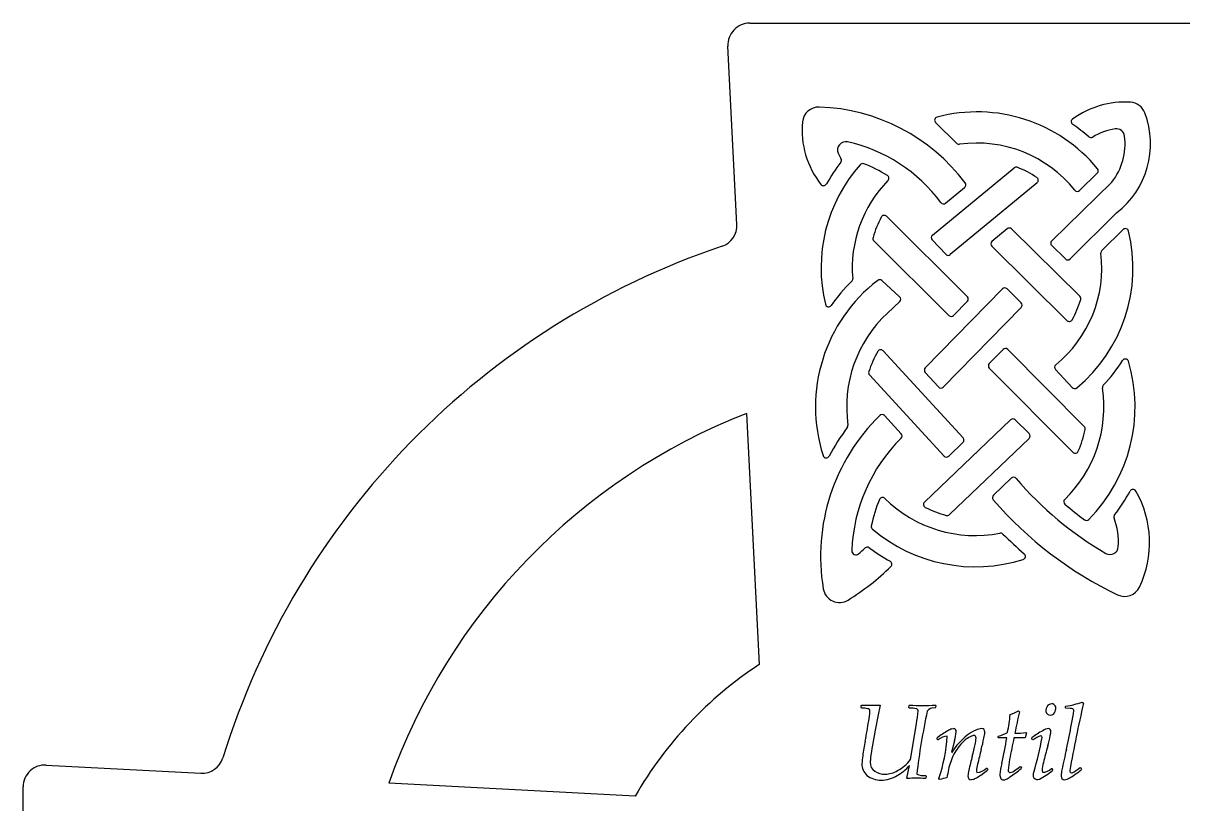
# Model space of a CAD drawing. Extents: x 0 to 17.1, y 0 to 31.1.
# Drawn here: x 0 to 10.59, y 23.98 to 31.11 of the extents above; entities that cross this region are included whole.
import ezdxf

# ---------------------------------------------------------------- set-up
doc = ezdxf.new("R2010")
doc.units = 0
doc.layers.add('WHITE', color=7, linetype='CONTINUOUS')
doc.layers.add('YELLOW', color=2, linetype='CONTINUOUS')

msp = doc.modelspace()

# ---------------------------------------------------------------- linework, layer by layer
at = {"layer": 'WHITE', "linetype": 'CONTINUOUS'}
for p, q in [((6.636675, 31.107664), (10.715741, 31.107664)), ((6.51967, 29.270218), (6.436933, 30.897508)), ((8.334649, 30.199294), (8.528934, 30.009459)), ((8.306228, 29.171318), (9.051019, 29.786707)), ((9.650213, 29.578785), (9.811957, 29.736598)), ((8.42586, 29.464743), (8.599534, 29.608243)), ((9.262148, 29.649828), (8.468259, 28.993871)), ((9.943777, 29.655644), (9.395267, 29.120465)), ((8.624638, 28.609337), (7.886445, 29.343654)), ((9.562489, 28.954117), (9.988601, 29.375616)), ((8.989169, 29.229699), (8.849691, 29.114454)), ((9.652334, 28.613033), (9.029352, 29.227923)), ((10.047693, 29.223081), (9.853992, 29.031477)), ((7.77065, 29.12032), (8.456551, 28.43802)), ((8.427332, 28.996407), (8.303519, 29.1276)), ((8.847726, 29.069976), (9.535046, 28.391584)), ((9.395144, 29.077641), (9.520317, 28.954094)), ((7.844909, 28.757001), (8.006388, 28.609051)), ((8.240462, 27.958751), (8.944911, 28.680041)), ((8.987401, 28.680477), (9.115786, 28.554313)), ((8.00663, 28.565036), (7.894049, 28.459588)), ((9.116221, 28.511954), (8.405358, 27.784097)), ((8.499171, 28.438327), (8.624943, 28.567106)), ((7.854817, 28.114789), (8.586101, 27.318989)), ((8.825115, 27.999206), (8.950896, 28.127994)), ((8.993633, 28.128184), (9.693012, 27.424739)), ((8.411744, 27.154029), (7.730844, 27.894999)), ((8.361806, 27.784759), (8.239834, 27.917491)), ((9.58966, 27.188291), (8.825303, 27.957094)), ((9.429877, 27.944662), (9.583191, 27.779439)), ((6.607442, 27.54388), (6.724103, 25.24936)), ((7.868277, 27.523755), (8.020605, 27.357988)), ((9.020314, 27.485673), (8.232986, 26.733514)), ((9.190025, 27.358499), (9.06216, 27.485284)), ((8.584734, 27.276998), (8.454557, 27.152636)), ((8.461119, 26.61954), (9.189625, 27.315504)), ((8.863292, 26.7963), (9.026232, 26.951961)), ((0.210593, 24.331678), (1.622298, 24.256803)), ((5.589812, 24.046371), (3.33926, 24.165737)), ((0, 20.060319), (0, 24.131958))]:
    msp.add_line(p, q, dxfattribs=at)
for centre, radius, start, end in [((6.636675, 30.907664), 0.2, 90, 182.910601), ((7.267904, 30.19188), 0.15, 88.192808, 174.53909), ((7.217984, 28.609729), 1.732937, 36.864753, 88.192808), ((8.71326, 28.872413), 1.424965, 39.412269, 104.855566), ((10.063246, 29.573942), 0.812856, 86.299765, 125.945955), ((10.106024, 30.235416), 0.15, 20.707616, 86.299765), ((7.912055, 30.130298), 0.797088, 174.53909, 218.433364), ((8.355615, 30.220751), 0.03, 104.855566, 225.663805), ((9.603693, 30.207719), 0.03, 125.945955, 236.303154), ((9.50007, 30.006353), 0.797804, -52.240787, 20.707615), ((8.71326, 28.872413), 1.574965, 49.547546, 56.303152), ((10.063246, 29.573942), 0.5745, 98.802304, 120.703776), ((9.98681, 30.067559), 0.075, 7.167204, 98.802305), ((7.513685, 29.950445), 0.075, 77.562274, 204.297925), ((7.217984, 28.609729), 1.447937, 36.453217, 77.562275), ((8.5499, 30.030917), 0.03, -134.336196, -81.973644), ((8.71326, 28.872413), 1.139965, 38.470232, 98.026356), ((9.754588, 30.093702), 0.03, -130.452454, -59.296224), ((9.50007, 30.006353), 0.565573, -38.323063, 7.167203), ((7.912055, 30.130298), 0.512088, -155.702076, -149.555274), ((8.71326, 28.872413), 1.424965, 138.574384, 193.496312), ((8.71326, 28.872413), 1.574965, 142.222068, 150.87919), ((7.444711, 29.855619), 0.03, -37.777931, 30.444726), ((7.667295, 29.795388), 0.03, 69.245563, 138.574384), ((7.217984, 28.609729), 1.297937, 58.609078, 69.245564), ((9.070128, 29.76358), 0.03, 68.176394, 129.565489), ((8.71326, 28.872413), 0.989965, 56.504409, 68.176395), ((9.791007, 29.758071), 0.03, -45.704802, 39.412269), ((8.71326, 28.872413), 1.139965, 135.525341, 184.943257), ((7.87842, 29.692083), 0.03, -44.474658, 58.609077), ((9.243039, 29.672955), 0.03, -50.434509, 56.504408), ((7.31117, 29.653474), 0.03, -141.566635, -29.12081), ((8.580426, 29.63137), 0.03, -50.434511, 36.864753), ((9.629263, 29.600258), 0.03, -141.529768, -45.704802), ((8.406751, 29.48787), 0.03, -143.546784, -50.434511), ((7.865288, 29.322385), 0.03, 45.150785, 152.047594), ((6.319928, 29.260063), 0.2, -71.365196, 2.910602), ((8.71326, 28.872413), 0.989965, 152.047594, 163.715809), ((9.008278, 29.206572), 0.03, 45.374523, 129.565489), ((7.791807, 29.141589), 0.03, 163.715809, 225.150786), ((8.325337, 29.148191), 0.03, 129.565491, 223.342326), ((8.71326, 28.872413), 1.424965, -50.253916, 13.655982), ((10.068791, 29.201753), 0.03, 13.655981, 134.688174), ((8.676248, 22.272443), 7.174217, 108.634804, 162.771826), ((8.8688, 29.091327), 0.03, 129.565489, 225.374526), ((9.416218, 29.098993), 0.03, 134.295198, 225.374524), ((9.875089, 29.010149), 0.03, 134.688175, 186.760883), ((8.44915, 29.016998), 0.03, -136.657673, -50.434509), ((8.71326, 28.872413), 1.139965, -50.853334, 6.760883), ((9.541392, 28.975445), 0.03, -134.625476, -45.311827), ((8.69708, 27.602237), 1.459695, 127.605826, 197.731678), ((8.69708, 27.602237), 1.609695, 134.507592, 144.823865), ((7.547647, 28.771598), 0.03, -45.492408, 4.943256), ((7.824643, 28.734881), 0.03, 47.5035, 127.605826), ((7.986122, 28.586932), 0.03, -46.873751, 47.5035), ((8.603481, 28.588068), 0.03, -44.323266, 45.150785), ((8.966373, 28.65908), 0.03, 45.49996, 135.676737), ((9.631259, 28.591682), 0.03, -17.004038, 45.374524), ((7.356818, 28.546852), 0.03, -166.503689, -35.176136), ((9.094759, 28.532915), 0.03, -44.323264, 45.49996), ((8.71326, 28.872413), 0.989965, -28.596664, -17.004037), ((8.69708, 27.602237), 1.174695, 133.126249, 188.118817), ((8.477708, 28.459288), 0.03, -134.849215, -44.323264), ((9.55612, 28.412935), 0.03, -134.625477, -28.596664), ((8.69708, 27.602237), 1.024695, 150.338314, 161.655473), ((7.832727, 28.09449), 0.03, 42.580845, 150.338314), ((8.972358, 28.107033), 0.03, 44.833893, 135.676736), ((8.846577, 27.978245), 0.03, 135.676737, 224.833893), ((9.451868, 27.965068), 0.03, 129.146665, 222.858948), ((8.69708, 27.602237), 1.459695, -44.735498, 16.596483), ((8.71326, 28.872413), 1.574965, -42.916285, -32.477389), ((10.067214, 28.010601), 0.03, 16.596482, 147.52261), ((7.752934, 27.915298), 0.03, 161.655473, 222.580845), ((8.261924, 27.93779), 0.03, 135.676737, 222.580845), ((8.383895, 27.805058), 0.03, -137.419155, -44.323263), ((8.69708, 27.602237), 1.174695, -45.916353, 8.463622), ((9.605182, 27.799845), 0.03, -137.141049, -50.253917), ((9.888655, 27.779546), 0.03, 137.083715, 188.463622), ((8.676248, 22.272443), 5.662862, 111.427807, 160.467879), ((9.085229, 26.23761), 1.801324, 134.386907, 189.456669), ((7.504459, 27.432103), 0.03, -37.076148, 8.118817), ((7.846187, 27.503456), 0.03, 42.580845, 134.386907), ((9.041037, 27.463981), 0.03, 45.243114, 133.691337), ((9.085229, 26.23761), 1.951324, 142.923852, 152.031948), ((7.998516, 27.337689), 0.03, -45.350192, 42.580844), ((9.168902, 27.337196), 0.03, -46.308661, 45.243113), ((8.69708, 27.602237), 1.024695, -23.259071, -11.519996), ((9.671737, 27.403587), 0.03, -11.519996, 44.833894), ((9.085229, 26.23761), 1.516324, 134.649808, 177.991903), ((8.564011, 27.298691), 0.03, -46.308663, 42.580845), ((7.335305, 27.16681), 0.03, -162.268322, -27.968052), ((8.433834, 27.174328), 0.03, -137.419155, -46.308663), ((9.610935, 27.209443), 0.03, -135.166107, -23.25907), ((9.046955, 26.930269), 0.03, 40.418522, 133.691337), ((11.475045, 28.998089), 3.15928, -139.581477, -120.091048), ((8.69708, 27.602237), 1.609695, -37.748853, -28.509853), ((10.137937, 26.819595), 0.03, 29.947038, 151.490147), ((9.347671, 26.364308), 0.942035, -25.587072, 29.947037), ((9.085229, 26.23761), 1.366324, 157.630781, 168.314144), ((7.849462, 26.74618), 0.03, 45.283833, 157.63078), ((8.69708, 27.602237), 1.174695, -134.716167, -78.955356), ((8.253709, 26.711821), 0.03, 133.691339, 243.529588), ((8.884016, 26.774608), 0.03, 133.691337, 220.63441), ((11.475045, 28.998089), 3.44428, -139.365588, -115.399654), ((9.535196, 26.736875), 0.03, 134.083648, 229.374385), ((11.475045, 28.998089), 3.00928, -130.625615, -126.266342), ((8.69708, 27.602237), 1.024695, -116.470411, -104.954544), ((8.440396, 26.641232), 0.03, -104.954544, -46.308663), ((9.99359, 26.598414), 0.03, 142.251146, 199.922479), ((7.776603, 26.508277), 0.03, 168.314145, 229.922175), ((8.69708, 27.602237), 1.459695, -130.077826, -72.551687), ((9.712683, 26.595968), 0.03, -126.266341, -44.735499), ((9.347671, 26.364308), 0.657035, -3.430606, 19.92248), ((8.927868, 26.419855), 0.03, 45.347174, 101.044645), ((11.475045, 28.998089), 3.59428, -134.652827, -130.406439), ((7.607313, 26.289429), 0.0375, 177.991904, 310.775221), ((6.401611, 27.68747), 1.88364, -49.22478, -46.818145), ((7.711146, 26.292071), 0.03, 53.037597, 133.181856), ((8.69708, 27.602237), 1.609695, -126.962402, -118.882431), ((9.928663, 26.329479), 0.075, -120.091048, -3.430606), ((7.905084, 26.1665), 0.03, -45.331468, 61.117569), ((9.125767, 26.238326), 0.03, -72.551688, 49.593562), ((6.401611, 27.68747), 2.16864, -58.500066, -45.331467), ((10.062031, 26.022242), 0.15, -115.399653, -25.587072), ((7.456346, 25.966295), 0.15, -170.543331, -58.500066), ((8.676248, 22.272443), 3.559902, 123.255274, 150.111871), ((1.632891, 24.456522), 0.2, -93.036044, -17.228174), ((0.2, 24.131958), 0.2, 86.963956, 180)]:
    msp.add_arc(centre, radius, start, end, dxfattribs=at)
at = {"layer": 'YELLOW', "linetype": 'CONTINUOUS'}
for p, q in [((9.673561, 24.906667), (9.685856, 24.897683)), ((7.65433, 24.855596), (7.656222, 24.875457)), ((7.658113, 24.851812), (7.65433, 24.855596)), ((7.656222, 24.875457), (7.660478, 24.87924)), ((7.828353, 24.87924), (7.807073, 24.775678)), ((8.090806, 24.855596), (8.092697, 24.875457)), ((8.094589, 24.851812), (8.090806, 24.855596)), ((8.092697, 24.875457), (8.096953, 24.87924)), ((8.33387, 24.855596), (8.329614, 24.851812)), ((8.332451, 24.87924), (8.335761, 24.875457)), ((8.335761, 24.875457), (8.33387, 24.855596)), ((9.090963, 24.826749), (9.102313, 24.818237)), ((9.519872, 24.853231), (9.521291, 24.865053)), ((9.523656, 24.849448), (9.519872, 24.853231)), ((9.521291, 24.865053), (9.525074, 24.869309)), ((9.563378, 24.848975), (9.523656, 24.849448)), ((9.576619, 24.70569), (9.59317, 24.800268)), ((9.59317, 24.800268), (9.59648, 24.829587)), ((8.105465, 24.381289), (8.158901, 24.709)), ((7.783429, 24.648944), (7.758838, 24.511806)), ((8.348529, 24.573282), (8.349948, 24.580375)), ((8.48212, 24.661475), (8.499381, 24.664549)), ((8.905591, 24.583212), (8.90701, 24.591251)), ((8.908901, 24.579429), (8.905591, 24.583212)), ((8.90701, 24.591251), (8.910793, 24.595034)), ((8.985982, 24.581321), (8.908901, 24.579429)), ((9.153384, 24.578956), (9.050295, 24.581321)), ((9.164261, 24.625299), (9.153384, 24.578956)), ((9.159532, 24.629082), (9.164261, 24.625299)), ((9.212968, 24.574227), (9.214387, 24.580375)), ((9.304354, 24.595271), (9.296197, 24.59929)), ((9.307073, 24.583212), (9.304354, 24.595271)), ((8.352785, 24.562878), (8.348529, 24.573282)), ((8.35846, 24.561459), (8.352785, 24.562878)), ((8.506947, 24.552002), (8.481411, 24.448439)), ((9.217697, 24.563351), (9.212968, 24.574227)), ((9.222899, 24.561459), (9.217697, 24.563351)), ((8.481411, 24.448439), (8.484721, 24.447493)), ((8.072363, 24.21105), (8.096007, 24.327853)), ((8.707924, 24.276308), (8.711116, 24.263185)), ((8.800137, 24.304208), (8.805339, 24.30279)), ((8.805339, 24.30279), (8.810541, 24.290495)), ((8.810541, 24.290495), (8.809122, 24.28482)), ((9.091436, 24.305154), (9.107987, 24.317922)), ((9.107987, 24.317922), (9.113662, 24.316031)), ((9.113662, 24.316031), (9.118864, 24.305154)), ((9.118864, 24.305154), (9.117445, 24.29948)), ((9.307073, 24.279618), (9.310383, 24.265432)), ((9.394084, 24.300898), (9.398813, 24.29948)), ((9.398813, 24.29948), (9.404015, 24.287184)), ((9.404015, 24.287184), (9.403069, 24.28151)), ((9.642823, 24.298534), (9.656537, 24.308464)), ((9.656537, 24.308464), (9.661266, 24.307046)), ((9.661266, 24.307046), (9.666468, 24.294751)), ((9.666468, 24.294751), (9.665049, 24.289076)), ((8.075673, 24.207266), (8.072363, 24.21105)), ((8.244021, 24.21105), (8.239765, 24.207266)), ((8.243548, 24.234694), (8.247331, 24.230438)), ((8.247331, 24.230438), (8.244021, 24.21105)), ((8.371701, 24.199227), (8.365553, 24.207266)), ((8.67896, 24.200646), (8.658744, 24.19639))]:
    msp.add_line(p, q, dxfattribs=at)
for centre, radius, start, end in [((9.420873, 25.597249), 0.73536, -81.853718, -69.902122), ((23.274429, 21.806525), 13.93573, 167.184327, 169.773959), ((7.661108, 24.574176), 0.277652, 78.50142, 90.617916), ((7.744415, 26.378097), 1.501206, -93.205276, -86.794724), ((7.713434, 24.82532), 0.021153, -10.273057, 81.788054), ((6.980087, 24.869429), 0.75568, -10.291799, -3.6328), ((8.094267, 24.509136), 0.342676, 78.321774, 89.946284), ((8.214702, 26.966065), 2.090144, -93.229489, -86.770512), ((7.063253, 24.91519), 1.114881, -10.657793, -4.623021), ((13.811429, 23.606262), 5.684317, 167.634048, 173.529608), ((8.156256, 24.827837), 0.018422, -7.820446, 66.403165), ((8.313494, 24.78968), 0.06419, 75.455296, 148.11461), ((6.643796, 25.066933), 2.388717, -10.550474, -6.592259), ((8.668341, 25.65033), 0.925686, -67.89245, -62.83529), ((11.5795, 24.161685), 2.562717, 165.155671, 169.609647), ((9.402243, 24.829988), 0.060975, 96.346137, 203.868686), ((9.382914, 24.834673), 0.046789, -141.135976, 0.654179), ((9.394913, 24.851977), 0.038617, -25.737062, 89.125099), ((9.567495, 24.793743), 0.055385, 66.983192, 94.262688), ((9.580557, 24.831215), 0.016007, -5.839149, 57.527926), ((0.088082, 25.965512), 7.734136, -10.541402, -9.15911), ((13.442174, 23.65878), 5.744722, 168.789068, 170.074904), ((3.589955, 25.816542), 6.088853, -12.701666, -10.511932), ((8.880626, 23.882875), 0.876427, 119.662545, 127.264917), ((8.442186, 24.470829), 0.123385, 90.61535, 132.732129), ((6.839378, 24.705093), 1.605317, -18.065932, -3.960828), ((8.572409, 24.429662), 0.248776, 111.280409, 120.301253), ((8.999957, 24.130634), 0.60487, 128.588409, 148.409283), ((8.501345, 24.645843), 0.018809, 30.28292, 95.993246), ((8.081625, 24.674387), 0.44258, -16.053053, -4.952953), ((8.482669, 24.636055), 0.039883, 0.172871, 28.89604), ((8.778392, 24.351212), 0.270957, 116.763095, 133.720977), ((8.844167, 24.31182), 0.366181, 112.908127, 127.2172), ((8.689514, 24.529571), 0.071689, 92.67282, 117.529376), ((8.687177, 24.585718), 0.015497, 36.410201, 93.721204), ((8.376734, 24.598024), 0.328139, -13.719359, -3.827575), ((8.671956, 24.578362), 0.032263, -3.987448, 30.869858), ((8.76918, 24.514446), 0.150667, 94.957751, 116.637513), ((6.634172, 25.03266), 2.190065, -14.766692, -12.000497), ((8.758029, 24.638843), 0.025774, 41.142862, 94.160916), ((8.459064, 24.652104), 0.326009, -13.264772, -3.299927), ((8.750036, 24.634796), 0.034527, -2.419626, 37.470769), ((8.718143, 25.162031), 0.598832, -71.233644, -62.771814), ((1.16297, 26.019622), 7.954133, -12.158091, -10.417785), ((15.985113, 23.114098), 7.088331, 168.053905, 169.703731), ((9.093668, 24.926639), 0.304759, -96.568442, -77.518934), ((9.80516, 23.788235), 0.988179, 119.84037, 126.71538), ((9.465235, 24.181855), 0.450362, 112.045299, 122.553847), ((6.206255, 25.144881), 3.151276, -16.199875, -10.266998), ((9.380912, 24.537348), 0.127376, 95.783897, 121.97659), ((7.063984, 25.136699), 2.379823, -15.376621, -13.033495), ((9.369104, 24.647574), 0.016534, 35.183073, 93.565218), ((9.199687, 24.64352), 0.18792, -13.390709, -2.239879), ((9.350742, 24.638693), 0.036808, -3.922381, 30.006165), ((12.722541, 23.622332), 5.115772, 169.545843, 171.071803), ((9.528679, 24.173882), 1.801813, 169.190335, 172.882612), ((8.894907, 24.221054), 0.44559, 132.981497, 152.087951), ((6.222484, 25.060586), 2.531379, -14.823026, -12.326076), ((12.539059, 23.469293), 3.918276, 165.135743, 167.149644), ((13.416563, 23.392886), 4.207753, 164.665261, 166.801459), ((26.214052, 20.739119), 17.098, 167.369692, 168.024134), ((8.174333, 24.331944), 0.512566, 170.529394, 178.712857), ((8.068336, 24.354812), 0.330308, 172.639094, 179.754738), ((7.794746, 24.625971), 0.395494, -60.992019, -38.219417), ((9.006211, 24.176324), 0.565024, 153.363349, 168.244421), ((12.599485, 23.381715), 4.062921, 165.296227, 167.174136), ((9.727025, 24.234637), 0.730913, 168.444419, 176.100272), ((7.804034, 24.340591), 0.142166, 178.844263, 226.531464), ((7.828867, 24.350808), 0.090997, 176.586789, 236.543315), ((7.869794, 24.415114), 0.167216, -123.008851, -88.806253), ((7.864056, 24.495938), 0.248175, -87.870675, -60.428202), ((7.757891, 24.620862), 0.447411, -59.548666, -40.912021), ((10.464789, 23.868903), 2.055646, 168.138323, 170.325388), ((8.906749, 24.217916), 0.27673, 166.261274, 177.112416), ((9.101131, 24.242364), 0.394669, 165.566299, 175.066094), ((8.233641, 25.010567), 0.926221, -59.096509, -51.587348), ((8.695096, 24.415051), 0.152708, -83.978056, -46.539236), ((9.468171, 24.2079), 0.546791, 165.543472, 176.148909), ((9.022915, 24.282486), 0.025179, 175.760618, 215.03048), ((9.014566, 24.27902), 0.01647, -138.154749, -85.794276), ((8.242028, 25.375785), 1.387368, -56.18485, -50.876681), ((9.010819, 24.318206), 0.055833, -84.908225, -58.903965), ((8.784585, 24.70635), 0.50509, -59.668668, -52.58971), ((9.267377, 24.241059), 0.042784, 144.818009, 290.903393), ((8.849048, 24.980771), 0.892136, -60.92079, -51.610374), ((9.741953, 24.242022), 0.436502, 165.1863, 175.058912), ((9.310946, 24.380603), 0.115173, -90.280241, -43.792218), ((9.746669, 24.22984), 0.264714, 167.541342, 178.539815), ((9.57845, 24.277615), 0.018617, 170.885922, 259.948196), ((9.098588, 24.972532), 0.887688, -57.977282, -50.347412), ((9.566344, 24.317601), 0.058985, -81.364428, -55.316626), ((9.365354, 24.657037), 0.453336, -58.842239, -52.26138), ((7.829236, 24.389569), 0.195658, -128.952759, -88.042443), ((7.838105, 24.475509), 0.281492, -90.444832, -58.629131), ((8.157719, 23.311982), 0.899036, 84.7639, 95.2361), ((8.231269, 24.424823), 0.190525, -110.894046, -86.304735), ((8.525257, 23.677087), 0.544252, 99.18538, 106.388023), ((8.674589, 24.230262), 0.044247, 177.934671, 212.39425), ((8.656943, 24.220431), 0.024108, -144.86718, -85.716863), ((8.61675, 24.363044), 0.173906, -69.03971, -57.830187), ((8.989449, 24.240668), 0.066951, 176.611645, 208.996886), ((8.952794, 24.220616), 0.025171, -150.478216, -89.804557), ((8.950525, 24.258194), 0.062794, -87.850276, -64.124967), ((8.866599, 24.431146), 0.255033, -64.117414, -54.659522), ((9.532546, 24.233849), 0.050579, 176.898957, 211.392633), ((9.509577, 24.221288), 0.02446, -145.697202, -86.9281), ((9.507514, 24.266312), 0.069531, -87.218812, -66.338629), ((9.444173, 24.423194), 0.238696, -67.525936, -58.388058)]:
    msp.add_arc(centre, radius, start, end, dxfattribs=at)

doc.saveas('drawing.dxf')
